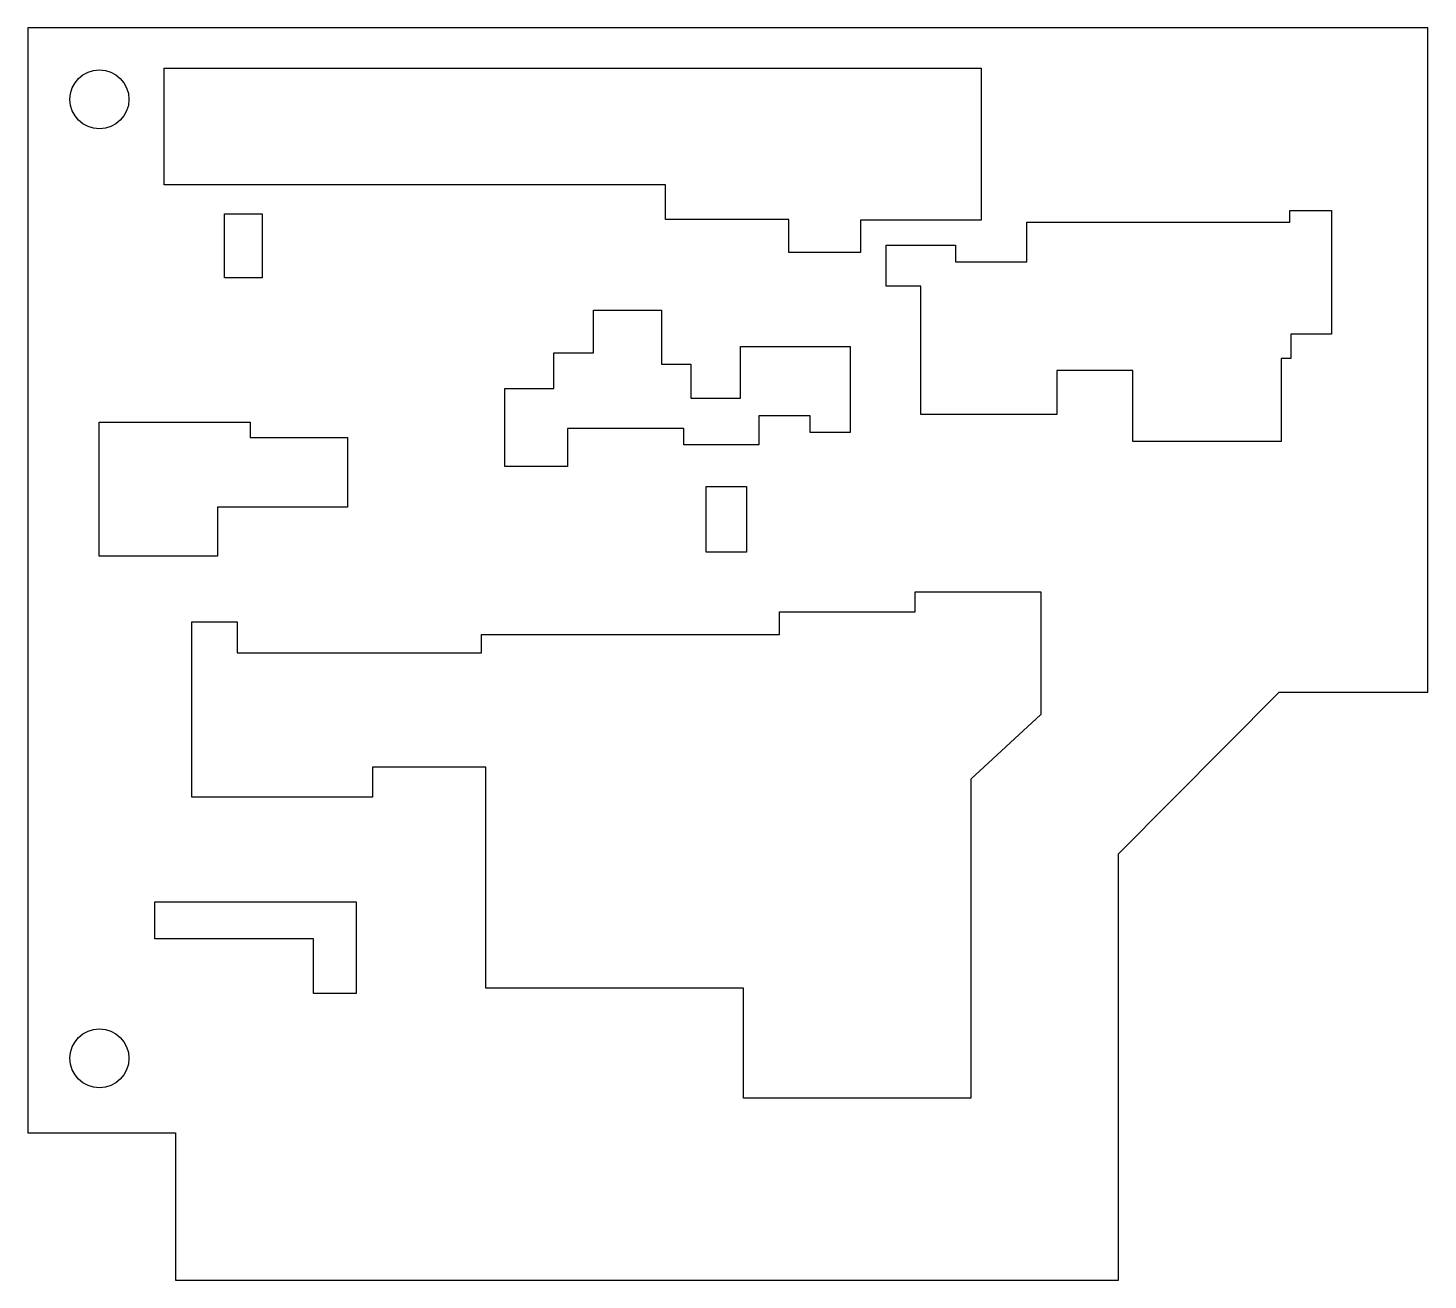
# Model space of a CAD drawing. Extents: x 0 to 95, y -10 to 75.
import ezdxf

# ---------------------------------------------------------------- set-up
doc = ezdxf.new("R2010")
doc.units = 0
doc.layers.get('0').update_dxf_attribs({"linetype": 'continuous'})

# ---------------------------------------------------------------- blocks, each defined once
blk = doc.blocks.new('SKETCH001')
at = {"color": 7}
for points in [[(0, 0), (10, 0), (10, -10), (74, -10), (74, 18.924952), (84.905266, 29.908756), (95, 29.908756), (95, 75), (0, 75)], [(43.263298, 64.349457), (9.235757, 64.349457), (9.235757, 72.269928), (43.373253, 72.269928), (64.685963, 72.269928), (64.685963, 61.959422), (56.487965, 61.959422), (56.487965, 59.752331), (51.625534, 59.752331), (51.625534, 62.004212), (43.263298, 62.004212)], [(13.328836, 62.389558), (15.898836, 62.389558), (15.898836, 58.038716), (13.328836, 58.038716)], [(58.233203, 60.258443), (62.937907, 60.258443), (62.937907, 59.123138), (67.777977, 59.123138), (67.777977, 61.807831), (85.631958, 61.807831), (85.631958, 62.60551), (88.460167, 62.60551), (88.460167, 54.20842), (85.699127, 54.20842), (85.699127, 52.55489), (85.030845, 52.55489), (85.030845, 46.92532), (74.966385, 46.92532), (74.966385, 51.755581), (69.820229, 51.755581), (69.820229, 48.753235), (60.583137, 48.753235), (60.583137, 57.468777), (58.233203, 57.468777)], [(44.987713, 49.861053), (48.343624, 49.861053), (48.343624, 53.371582), (53.065166, 53.371582), (55.782337, 53.371582), (55.782337, 47.542023), (53.065166, 47.542023), (53.065166, 48.662354), (49.586716, 48.662354), (49.586716, 46.702171), (44.499359, 46.702171), (44.499359, 47.818111), (38.814895, 47.818111), (36.609528, 47.818111), (36.609528, 45.220081), (32.365295, 45.220081), (32.365295, 50.530972), (35.691754, 50.530972), (35.691754, 52.949818), (38.370266, 52.949818), (38.370266, 55.841736), (42.991951, 55.841736), (42.991951, 53.371582), (42.991951, 52.183074), (44.987713, 52.183074)], [(12.847844, 39.132442), (4.834063, 39.132442), (4.834063, 48.240681), (15.064405, 48.240681), (15.064405, 47.197319), (21.682845, 47.197319), (21.682845, 42.470688), (12.847844, 42.470688)], [(46.029469, 43.875274), (48.757969, 43.875274), (48.757969, 39.418331), (46.029469, 39.418331)], [(31.055955, 24.814926), (23.387567, 24.814926), (23.387567, 22.771694), (11.11039, 22.771694), (11.11039, 30.01922), (11.11039, 34.692844), (14.199918, 34.692844), (14.199918, 32.583755), (23.586378, 32.583755), (30.778596, 32.583755), (30.778596, 33.813572), (50.986088, 33.813572), (50.986088, 35.370167), (60.192291, 35.370167), (60.192291, 36.72792), (68.72924, 36.72792), (68.72924, 28.402096), (63.985809, 23.996847), (63.985809, 2.347125), (48.559784, 2.347125), (48.559784, 9.803728), (31.055955, 9.803728)], [(22.275224, 15.66658), (22.275224, 9.455589), (19.369512, 9.455589), (19.369512, 13.172707), (8.608197, 13.172707), (8.608197, 15.66658)]]:
    blk.add_lwpolyline(points, close=True, dxfattribs=at)
for centre in [(4.85, 70.15), (4.85, 5.05)]:
    blk.add_circle(centre, 2, dxfattribs=at)

msp = doc.modelspace()

# ---------------------------------------------------------------- block references
at = {"color": 7}
msp.add_blockref('SKETCH001', (0, 0), dxfattribs=at)

doc.saveas('drawing.dxf')
